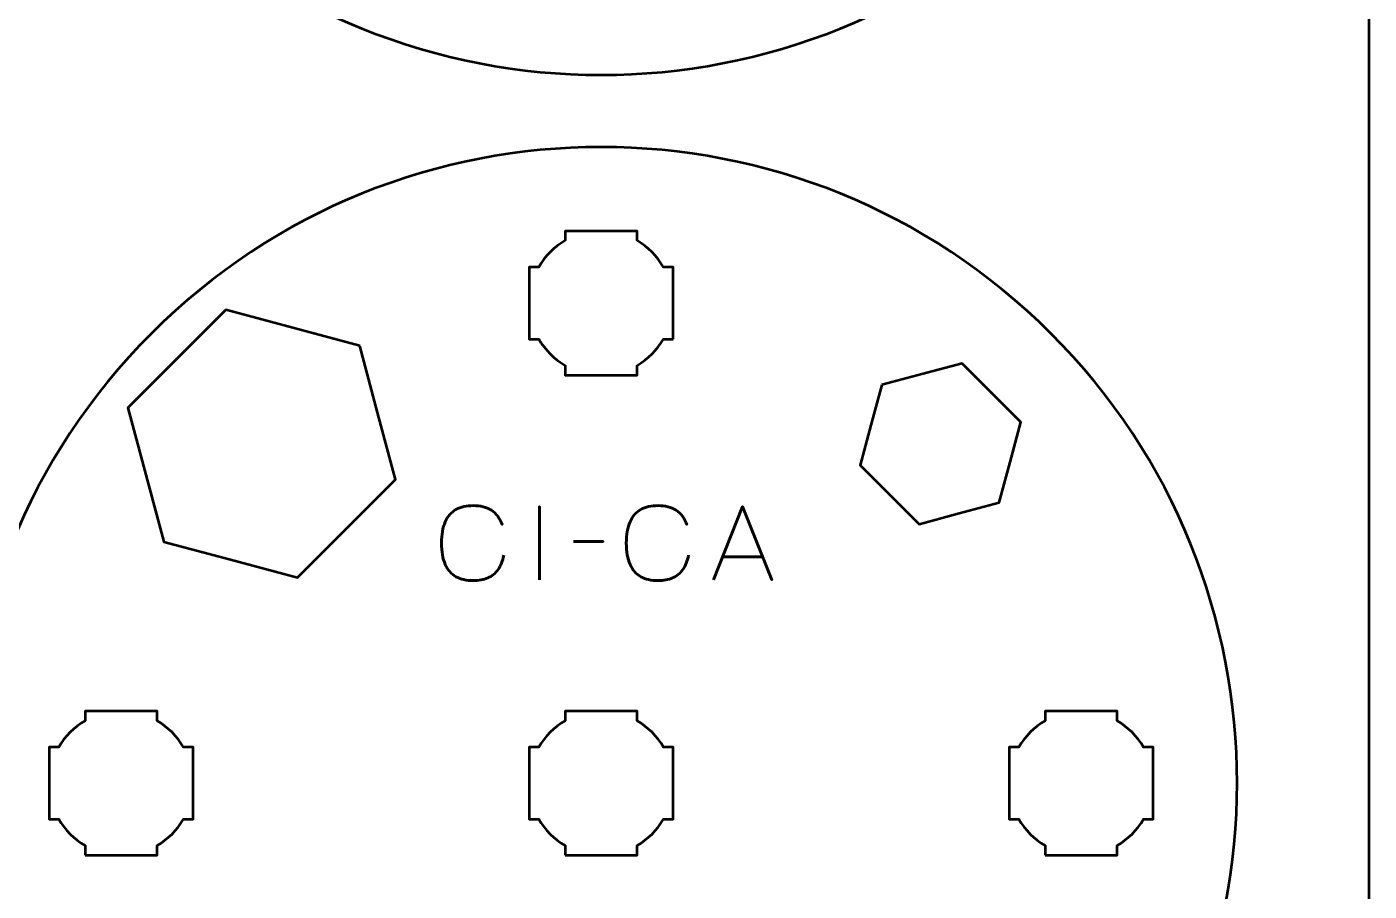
# Model space of a CAD drawing. Header units: centimetres. Extents: x -21 to 0, y -29.7 to 0.
# Drawn here: x -5.59 to 0, y -26.1 to -22.5 of the extents above; entities that cross this region are included whole.
import ezdxf

# ---------------------------------------------------------------- set-up
doc = ezdxf.new("R2010")
doc.units = ezdxf.units.CM
doc.header["$MEASUREMENT"] = 0
doc.layers.add('Layer 1', color=7, linetype='Continuous')

msp = doc.modelspace()

# ---------------------------------------------------------------- linework, layer by layer
at = {"layer": 'Layer 1', "color": 1, "lineweight": 53}
msp.add_open_spline([(-21.00003, -29.19995), (-21.00003, -29.19995), (-21.00003, -2.29992), (-21.00003, -2.29992), (-21.00003, -2.29992), (-21.00003, -2.21709), (-20.93286, -2.14992), (-20.85003, -2.14992), (-20.85003, -2.14992), (-20.7672, -2.14992), (-20.70003, -2.08275), (-20.70003, -1.99992), (-20.70003, -1.99992), (-20.70003, -1.91709), (-20.7672, -1.84992), (-20.85003, -1.84992), (-20.85003, -1.84992), (-20.93286, -1.84992), (-21.00003, -1.78275), (-21.00003, -1.69992), (-21.00003, -1.69992), (-21.00003, -1.61709), (-20.93286, -1.54992), (-20.85003, -1.54992), (-20.85003, -1.54992), (-20.7672, -1.54992), (-20.70003, -1.48275), (-20.70003, -1.39992), (-20.70003, -1.39992), (-20.70003, -1.31709), (-20.7672, -1.24992), (-20.85003, -1.24992), (-20.85003, -1.24992), (-20.93286, -1.24992), (-21.00003, -1.18275), (-21.00003, -1.09992), (-21.00003, -1.09992), (-21.00003, -1.09992), (-21.00003, -0.49992), (-21.00003, -0.49992), (-21.00003, -0.49992), (-21.00003, -0.22295), (-20.77694, 0.00004), (-20.49994, 0.00004), (-20.49994, 0.00004), (-20.49994, 0.00004), (-0.50008, 0.00004), (-0.50008, 0.00004), (-0.50008, 0.00004), (-0.22294, 0.00004), (0.00002, -0.22295), (0.00002, -0.49992), (0.00002, -0.49992), (0.00002, -0.49992), (0.00002, -29.19995), (0.00002, -29.19995), (0.00002, -29.19995), (0.00002, -29.47695), (-0.22294, -29.70004), (-0.50008, -29.70004), (-0.50008, -29.70004), (-0.50008, -29.70004), (-20.49994, -29.70004), (-20.49994, -29.70004), (-20.49994, -29.70004), (-20.77694, -29.70004), (-21.00003, -29.47695), (-21.00003, -29.19995)], degree=3, knots=[0, 0, 0, 0, 0.0588235, 0.0588235, 0.0588235, 0.0588235, 0.1176471, 0.1176471, 0.1176471, 0.1176471, 0.1764706, 0.1764706, 0.1764706, 0.1764706, 0.2352941, 0.2352941, 0.2352941, 0.2352941, 0.2941176, 0.2941176, 0.2941176, 0.2941176, 0.3529412, 0.3529412, 0.3529412, 0.3529412, 0.4117647, 0.4117647, 0.4117647, 0.4117647, 0.4705882, 0.4705882, 0.4705882, 0.4705882, 0.5294118, 0.5294118, 0.5294118, 0.5294118, 0.5882353, 0.5882353, 0.5882353, 0.5882353, 0.6470588, 0.6470588, 0.6470588, 0.6470588, 0.7058824, 0.7058824, 0.7058824, 0.7058824, 0.7647059, 0.7647059, 0.7647059, 0.7647059, 0.8235294, 0.8235294, 0.8235294, 0.8235294, 0.8823529, 0.8823529, 0.8823529, 0.8823529, 0.9411765, 0.9411765, 0.9411765, 0.9411765, 1, 1, 1, 1], dxfattribs=at)
at = {"layer": 'Layer 1', "color": 3, "lineweight": 53}
for points in [[(-1.32618, -18.17616), (-0.29148, -19.21086), (-0.29148, -20.8891), (-1.32621, -21.92383), (-1.32621, -21.92383), (-2.36091, -22.95853), (-4.03915, -22.95853), (-5.07385, -21.92383), (-5.07385, -21.92383), (-6.10857, -20.8891), (-6.10857, -19.21086), (-5.07387, -18.17616), (-5.07387, -18.17616), (-4.03915, -17.14143), (-2.36091, -17.14143), (-1.32618, -18.17616)], [(-1.32618, -23.77616), (-0.29148, -24.81086), (-0.29148, -26.4891), (-1.32621, -27.52383), (-1.32621, -27.52383), (-2.36091, -28.55853), (-4.03915, -28.55853), (-5.07385, -27.52383), (-5.07385, -27.52383), (-6.10857, -26.4891), (-6.10857, -24.81086), (-5.07387, -23.77616), (-5.07387, -23.77616), (-4.03915, -22.74143), (-2.36091, -22.74143), (-1.32618, -23.77616)]]:
    msp.add_open_spline(points, degree=3, knots=[0, 0, 0, 0, 0.25, 0.25, 0.25, 0.25, 0.5, 0.5, 0.5, 0.5, 0.75, 0.75, 0.75, 0.75, 1, 1, 1, 1], dxfattribs=at)
at = {"layer": 'Layer 1', "lineweight": 53}
for points, knots in [([(-2.89999, -23.79996), (-2.89999, -23.79996), (-2.94019, -23.79996), (-2.94019, -23.79996), (-2.94019, -23.79996), (-2.96652, -23.84548), (-3.00448, -23.88341), (-3.04999, -23.90974), (-3.04999, -23.90974), (-3.04999, -23.90974), (-3.04999, -23.94996), (-3.04999, -23.94996), (-3.04999, -23.94996), (-3.04999, -23.94996), (-3.34999, -23.94996), (-3.34999, -23.94996), (-3.34999, -23.94996), (-3.34999, -23.94996), (-3.34999, -23.90977), (-3.34999, -23.90977), (-3.34999, -23.90977), (-3.39552, -23.88344), (-3.43351, -23.84549), (-3.45987, -23.79996), (-3.45987, -23.79996), (-3.45987, -23.79996), (-3.49999, -23.79996), (-3.49999, -23.79996), (-3.49999, -23.79996), (-3.49999, -23.79996), (-3.49999, -23.65454), (-3.49999, -23.65454), (-3.49999, -23.65454), (-3.49999, -23.65454), (-3.50005, -23.64989), (-3.50005, -23.64989), (-3.50005, -23.64989), (-3.50005, -23.64989), (-3.49999, -23.64525), (-3.49999, -23.64525), (-3.49999, -23.64525), (-3.49999, -23.64525), (-3.49999, -23.49996), (-3.49999, -23.49996), (-3.49999, -23.49996), (-3.49999, -23.49996), (-3.45992, -23.49996), (-3.45992, -23.49996), (-3.45992, -23.49996), (-3.43357, -23.45439), (-3.39557, -23.41638), (-3.34999, -23.39002), (-3.34999, -23.39002), (-3.34999, -23.39002), (-3.34999, -23.34996), (-3.34999, -23.34996), (-3.34999, -23.34996), (-3.34999, -23.34996), (-3.20671, -23.34996), (-3.20671, -23.34996), (-3.20671, -23.34996), (-3.20671, -23.34996), (-3.20004, -23.34988), (-3.20004, -23.34988), (-3.20004, -23.34988), (-3.20004, -23.34988), (-3.19336, -23.34996), (-3.19336, -23.34996), (-3.19336, -23.34996), (-3.19336, -23.34996), (-3.04999, -23.34996), (-3.04999, -23.34996), (-3.04999, -23.34996), (-3.04999, -23.34996), (-3.04999, -23.39006), (-3.04999, -23.39006), (-3.04999, -23.39006), (-3.00445, -23.41642), (-2.96647, -23.45441), (-2.94014, -23.49996), (-2.94014, -23.49996), (-2.94014, -23.49996), (-2.89999, -23.49996), (-2.89999, -23.49996), (-2.89999, -23.49996), (-2.89999, -23.49996), (-2.89999, -23.79996), (-2.89999, -23.79996)], [0, 0, 0, 0, 0.0454545, 0.0454545, 0.0454545, 0.0454545, 0.0909091, 0.0909091, 0.0909091, 0.0909091, 0.1363636, 0.1363636, 0.1363636, 0.1363636, 0.1818182, 0.1818182, 0.1818182, 0.1818182, 0.2272727, 0.2272727, 0.2272727, 0.2272727, 0.2727273, 0.2727273, 0.2727273, 0.2727273, 0.3181818, 0.3181818, 0.3181818, 0.3181818, 0.3636364, 0.3636364, 0.3636364, 0.3636364, 0.4090909, 0.4090909, 0.4090909, 0.4090909, 0.4545455, 0.4545455, 0.4545455, 0.4545455, 0.5, 0.5, 0.5, 0.5, 0.5454545, 0.5454545, 0.5454545, 0.5454545, 0.5909091, 0.5909091, 0.5909091, 0.5909091, 0.6363636, 0.6363636, 0.6363636, 0.6363636, 0.6818182, 0.6818182, 0.6818182, 0.6818182, 0.7272727, 0.7272727, 0.7272727, 0.7272727, 0.7727273, 0.7727273, 0.7727273, 0.7727273, 0.8181818, 0.8181818, 0.8181818, 0.8181818, 0.8636364, 0.8636364, 0.8636364, 0.8636364, 0.9090909, 0.9090909, 0.9090909, 0.9090909, 0.9545455, 0.9545455, 0.9545455, 0.9545455, 1, 1, 1, 1]), ([(-4.206, -23.82752), (-4.206, -23.82752), (-4.13128, -24.10635), (-4.13128, -24.10635), (-4.13128, -24.10635), (-4.13128, -24.10635), (-4.05657, -24.3852), (-4.05657, -24.3852), (-4.05657, -24.3852), (-4.05657, -24.3852), (-4.26069, -24.58932), (-4.26069, -24.58932), (-4.26069, -24.58932), (-4.26069, -24.58932), (-4.46481, -24.79344), (-4.46481, -24.79344), (-4.46481, -24.79344), (-4.46481, -24.79344), (-4.74366, -24.71873), (-4.74366, -24.71873), (-4.74366, -24.71873), (-4.74366, -24.71873), (-5.02249, -24.64401), (-5.02249, -24.64401), (-5.02249, -24.64401), (-5.02249, -24.64401), (-5.0972, -24.36518), (-5.0972, -24.36518), (-5.0972, -24.36518), (-5.0972, -24.36518), (-5.17192, -24.08634), (-5.17192, -24.08634), (-5.17192, -24.08634), (-5.17192, -24.08634), (-4.9678, -23.88221), (-4.9678, -23.88221), (-4.9678, -23.88221), (-4.9678, -23.88221), (-4.76367, -23.67809), (-4.76367, -23.67809), (-4.76367, -23.67809), (-4.76367, -23.67809), (-4.48483, -23.75281), (-4.48483, -23.75281), (-4.48483, -23.75281), (-4.48483, -23.75281), (-4.206, -23.82752), (-4.206, -23.82752)], [0, 0, 0, 0, 0.0833333, 0.0833333, 0.0833333, 0.0833333, 0.1666667, 0.1666667, 0.1666667, 0.1666667, 0.25, 0.25, 0.25, 0.25, 0.3333333, 0.3333333, 0.3333333, 0.3333333, 0.4166667, 0.4166667, 0.4166667, 0.4166667, 0.5, 0.5, 0.5, 0.5, 0.5833333, 0.5833333, 0.5833333, 0.5833333, 0.6666667, 0.6666667, 0.6666667, 0.6666667, 0.75, 0.75, 0.75, 0.75, 0.8333333, 0.8333333, 0.8333333, 0.8333333, 0.9166667, 0.9166667, 0.9166667, 0.9166667, 1, 1, 1, 1]), ([(-2.03077, -23.99082), (-2.03077, -23.99082), (-1.86347, -23.94599), (-1.86347, -23.94599), (-1.86347, -23.94599), (-1.86347, -23.94599), (-1.69616, -23.90116), (-1.69616, -23.90116), (-1.69616, -23.90116), (-1.69616, -23.90116), (-1.57369, -24.02364), (-1.57369, -24.02364), (-1.57369, -24.02364), (-1.57369, -24.02364), (-1.45121, -24.14611), (-1.45121, -24.14611), (-1.45121, -24.14611), (-1.45121, -24.14611), (-1.49604, -24.31342), (-1.49604, -24.31342), (-1.49604, -24.31342), (-1.49604, -24.31342), (-1.54087, -24.48072), (-1.54087, -24.48072), (-1.54087, -24.48072), (-1.54087, -24.48072), (-1.70817, -24.52555), (-1.70817, -24.52555), (-1.70817, -24.52555), (-1.70817, -24.52555), (-1.87548, -24.57038), (-1.87548, -24.57038), (-1.87548, -24.57038), (-1.87548, -24.57038), (-1.99795, -24.4479), (-1.99795, -24.4479), (-1.99795, -24.4479), (-1.99795, -24.4479), (-2.12043, -24.32543), (-2.12043, -24.32543), (-2.12043, -24.32543), (-2.12043, -24.32543), (-2.0756, -24.15812), (-2.0756, -24.15812), (-2.0756, -24.15812), (-2.0756, -24.15812), (-2.03077, -23.99082), (-2.03077, -23.99082)], [0, 0, 0, 0, 0.0833333, 0.0833333, 0.0833333, 0.0833333, 0.1666667, 0.1666667, 0.1666667, 0.1666667, 0.25, 0.25, 0.25, 0.25, 0.3333333, 0.3333333, 0.3333333, 0.3333333, 0.4166667, 0.4166667, 0.4166667, 0.4166667, 0.5, 0.5, 0.5, 0.5, 0.5833333, 0.5833333, 0.5833333, 0.5833333, 0.6666667, 0.6666667, 0.6666667, 0.6666667, 0.75, 0.75, 0.75, 0.75, 0.8333333, 0.8333333, 0.8333333, 0.8333333, 0.9166667, 0.9166667, 0.9166667, 0.9166667, 1, 1, 1, 1]), ([(-5.35006, -25.94995), (-5.35006, -25.94995), (-5.35006, -25.90975), (-5.35006, -25.90975), (-5.35006, -25.90975), (-5.39558, -25.88342), (-5.43351, -25.84546), (-5.45984, -25.79995), (-5.45984, -25.79995), (-5.45984, -25.79995), (-5.50006, -25.79995), (-5.50006, -25.79995), (-5.50006, -25.79995), (-5.50006, -25.79995), (-5.50006, -25.49995), (-5.50006, -25.49995), (-5.50006, -25.49995), (-5.50006, -25.49995), (-5.45987, -25.49995), (-5.45987, -25.49995), (-5.45987, -25.49995), (-5.43354, -25.45442), (-5.39559, -25.41643), (-5.35006, -25.39007), (-5.35006, -25.39007), (-5.35006, -25.39007), (-5.35006, -25.34995), (-5.35006, -25.34995), (-5.35006, -25.34995), (-5.35006, -25.34995), (-5.20464, -25.34995), (-5.20464, -25.34995), (-5.20464, -25.34995), (-5.20464, -25.34995), (-5.19999, -25.34989), (-5.19999, -25.34989), (-5.19999, -25.34989), (-5.19999, -25.34989), (-5.19535, -25.34995), (-5.19535, -25.34995), (-5.19535, -25.34995), (-5.19535, -25.34995), (-5.05006, -25.34995), (-5.05006, -25.34995), (-5.05006, -25.34995), (-5.05006, -25.34995), (-5.05006, -25.39002), (-5.05006, -25.39002), (-5.05006, -25.39002), (-5.00449, -25.41637), (-4.96648, -25.45437), (-4.94012, -25.49995), (-4.94012, -25.49995), (-4.94012, -25.49995), (-4.90006, -25.49995), (-4.90006, -25.49995), (-4.90006, -25.49995), (-4.90006, -25.49995), (-4.90006, -25.64323), (-4.90006, -25.64323), (-4.90006, -25.64323), (-4.90006, -25.64323), (-4.89998, -25.6499), (-4.89998, -25.6499), (-4.89998, -25.6499), (-4.89998, -25.6499), (-4.90006, -25.65658), (-4.90006, -25.65658), (-4.90006, -25.65658), (-4.90006, -25.65658), (-4.90006, -25.79995), (-4.90006, -25.79995), (-4.90006, -25.79995), (-4.90006, -25.79995), (-4.94016, -25.79995), (-4.94016, -25.79995), (-4.94016, -25.79995), (-4.96652, -25.84549), (-5.00451, -25.88347), (-5.05006, -25.9098), (-5.05006, -25.9098), (-5.05006, -25.9098), (-5.05006, -25.94995), (-5.05006, -25.94995), (-5.05006, -25.94995), (-5.05006, -25.94995), (-5.35006, -25.94995), (-5.35006, -25.94995)], [0, 0, 0, 0, 0.0454545, 0.0454545, 0.0454545, 0.0454545, 0.0909091, 0.0909091, 0.0909091, 0.0909091, 0.1363636, 0.1363636, 0.1363636, 0.1363636, 0.1818182, 0.1818182, 0.1818182, 0.1818182, 0.2272727, 0.2272727, 0.2272727, 0.2272727, 0.2727273, 0.2727273, 0.2727273, 0.2727273, 0.3181818, 0.3181818, 0.3181818, 0.3181818, 0.3636364, 0.3636364, 0.3636364, 0.3636364, 0.4090909, 0.4090909, 0.4090909, 0.4090909, 0.4545455, 0.4545455, 0.4545455, 0.4545455, 0.5, 0.5, 0.5, 0.5, 0.5454545, 0.5454545, 0.5454545, 0.5454545, 0.5909091, 0.5909091, 0.5909091, 0.5909091, 0.6363636, 0.6363636, 0.6363636, 0.6363636, 0.6818182, 0.6818182, 0.6818182, 0.6818182, 0.7272727, 0.7272727, 0.7272727, 0.7272727, 0.7727273, 0.7727273, 0.7727273, 0.7727273, 0.8181818, 0.8181818, 0.8181818, 0.8181818, 0.8636364, 0.8636364, 0.8636364, 0.8636364, 0.9090909, 0.9090909, 0.9090909, 0.9090909, 0.9545455, 0.9545455, 0.9545455, 0.9545455, 1, 1, 1, 1]), ([(-3.35006, -25.94995), (-3.35006, -25.94995), (-3.35006, -25.90975), (-3.35006, -25.90975), (-3.35006, -25.90975), (-3.39558, -25.88342), (-3.43351, -25.84546), (-3.45984, -25.79995), (-3.45984, -25.79995), (-3.45984, -25.79995), (-3.50006, -25.79995), (-3.50006, -25.79995), (-3.50006, -25.79995), (-3.50006, -25.79995), (-3.50006, -25.49995), (-3.50006, -25.49995), (-3.50006, -25.49995), (-3.50006, -25.49995), (-3.45987, -25.49995), (-3.45987, -25.49995), (-3.45987, -25.49995), (-3.43354, -25.45442), (-3.39559, -25.41643), (-3.35006, -25.39007), (-3.35006, -25.39007), (-3.35006, -25.39007), (-3.35006, -25.34995), (-3.35006, -25.34995), (-3.35006, -25.34995), (-3.35006, -25.34995), (-3.20464, -25.34995), (-3.20464, -25.34995), (-3.20464, -25.34995), (-3.20464, -25.34995), (-3.19999, -25.34989), (-3.19999, -25.34989), (-3.19999, -25.34989), (-3.19999, -25.34989), (-3.19535, -25.34995), (-3.19535, -25.34995), (-3.19535, -25.34995), (-3.19535, -25.34995), (-3.05006, -25.34995), (-3.05006, -25.34995), (-3.05006, -25.34995), (-3.05006, -25.34995), (-3.05006, -25.39002), (-3.05006, -25.39002), (-3.05006, -25.39002), (-3.00449, -25.41637), (-2.96648, -25.45437), (-2.94012, -25.49995), (-2.94012, -25.49995), (-2.94012, -25.49995), (-2.90006, -25.49995), (-2.90006, -25.49995), (-2.90006, -25.49995), (-2.90006, -25.49995), (-2.90006, -25.64323), (-2.90006, -25.64323), (-2.90006, -25.64323), (-2.90006, -25.64323), (-2.89998, -25.6499), (-2.89998, -25.6499), (-2.89998, -25.6499), (-2.89998, -25.6499), (-2.90006, -25.65658), (-2.90006, -25.65658), (-2.90006, -25.65658), (-2.90006, -25.65658), (-2.90006, -25.79995), (-2.90006, -25.79995), (-2.90006, -25.79995), (-2.90006, -25.79995), (-2.94016, -25.79995), (-2.94016, -25.79995), (-2.94016, -25.79995), (-2.96652, -25.84549), (-3.00451, -25.88347), (-3.05006, -25.9098), (-3.05006, -25.9098), (-3.05006, -25.9098), (-3.05006, -25.94995), (-3.05006, -25.94995), (-3.05006, -25.94995), (-3.05006, -25.94995), (-3.35006, -25.94995), (-3.35006, -25.94995)], [0, 0, 0, 0, 0.0454545, 0.0454545, 0.0454545, 0.0454545, 0.0909091, 0.0909091, 0.0909091, 0.0909091, 0.1363636, 0.1363636, 0.1363636, 0.1363636, 0.1818182, 0.1818182, 0.1818182, 0.1818182, 0.2272727, 0.2272727, 0.2272727, 0.2272727, 0.2727273, 0.2727273, 0.2727273, 0.2727273, 0.3181818, 0.3181818, 0.3181818, 0.3181818, 0.3636364, 0.3636364, 0.3636364, 0.3636364, 0.4090909, 0.4090909, 0.4090909, 0.4090909, 0.4545455, 0.4545455, 0.4545455, 0.4545455, 0.5, 0.5, 0.5, 0.5, 0.5454545, 0.5454545, 0.5454545, 0.5454545, 0.5909091, 0.5909091, 0.5909091, 0.5909091, 0.6363636, 0.6363636, 0.6363636, 0.6363636, 0.6818182, 0.6818182, 0.6818182, 0.6818182, 0.7272727, 0.7272727, 0.7272727, 0.7272727, 0.7727273, 0.7727273, 0.7727273, 0.7727273, 0.8181818, 0.8181818, 0.8181818, 0.8181818, 0.8636364, 0.8636364, 0.8636364, 0.8636364, 0.9090909, 0.9090909, 0.9090909, 0.9090909, 0.9545455, 0.9545455, 0.9545455, 0.9545455, 1, 1, 1, 1]), ([(-1.35006, -25.94995), (-1.35006, -25.94995), (-1.35006, -25.90975), (-1.35006, -25.90975), (-1.35006, -25.90975), (-1.39558, -25.88342), (-1.43351, -25.84546), (-1.45984, -25.79995), (-1.45984, -25.79995), (-1.45984, -25.79995), (-1.50006, -25.79995), (-1.50006, -25.79995), (-1.50006, -25.79995), (-1.50006, -25.79995), (-1.50006, -25.49995), (-1.50006, -25.49995), (-1.50006, -25.49995), (-1.50006, -25.49995), (-1.45987, -25.49995), (-1.45987, -25.49995), (-1.45987, -25.49995), (-1.43354, -25.45442), (-1.39559, -25.41643), (-1.35006, -25.39007), (-1.35006, -25.39007), (-1.35006, -25.39007), (-1.35006, -25.34995), (-1.35006, -25.34995), (-1.35006, -25.34995), (-1.35006, -25.34995), (-1.20464, -25.34995), (-1.20464, -25.34995), (-1.20464, -25.34995), (-1.20464, -25.34995), (-1.19999, -25.34989), (-1.19999, -25.34989), (-1.19999, -25.34989), (-1.19999, -25.34989), (-1.19535, -25.34995), (-1.19535, -25.34995), (-1.19535, -25.34995), (-1.19535, -25.34995), (-1.05006, -25.34995), (-1.05006, -25.34995), (-1.05006, -25.34995), (-1.05006, -25.34995), (-1.05006, -25.39002), (-1.05006, -25.39002), (-1.05006, -25.39002), (-1.00449, -25.41637), (-0.96648, -25.45437), (-0.94012, -25.49995), (-0.94012, -25.49995), (-0.94012, -25.49995), (-0.90006, -25.49995), (-0.90006, -25.49995), (-0.90006, -25.49995), (-0.90006, -25.49995), (-0.90006, -25.64323), (-0.90006, -25.64323), (-0.90006, -25.64323), (-0.90006, -25.64323), (-0.89998, -25.6499), (-0.89998, -25.6499), (-0.89998, -25.6499), (-0.89998, -25.6499), (-0.90006, -25.65658), (-0.90006, -25.65658), (-0.90006, -25.65658), (-0.90006, -25.65658), (-0.90006, -25.79995), (-0.90006, -25.79995), (-0.90006, -25.79995), (-0.90006, -25.79995), (-0.94016, -25.79995), (-0.94016, -25.79995), (-0.94016, -25.79995), (-0.96652, -25.84549), (-1.00451, -25.88347), (-1.05006, -25.9098), (-1.05006, -25.9098), (-1.05006, -25.9098), (-1.05006, -25.94995), (-1.05006, -25.94995), (-1.05006, -25.94995), (-1.05006, -25.94995), (-1.35006, -25.94995), (-1.35006, -25.94995)], [0, 0, 0, 0, 0.0454545, 0.0454545, 0.0454545, 0.0454545, 0.0909091, 0.0909091, 0.0909091, 0.0909091, 0.1363636, 0.1363636, 0.1363636, 0.1363636, 0.1818182, 0.1818182, 0.1818182, 0.1818182, 0.2272727, 0.2272727, 0.2272727, 0.2272727, 0.2727273, 0.2727273, 0.2727273, 0.2727273, 0.3181818, 0.3181818, 0.3181818, 0.3181818, 0.3636364, 0.3636364, 0.3636364, 0.3636364, 0.4090909, 0.4090909, 0.4090909, 0.4090909, 0.4545455, 0.4545455, 0.4545455, 0.4545455, 0.5, 0.5, 0.5, 0.5, 0.5454545, 0.5454545, 0.5454545, 0.5454545, 0.5909091, 0.5909091, 0.5909091, 0.5909091, 0.6363636, 0.6363636, 0.6363636, 0.6363636, 0.6818182, 0.6818182, 0.6818182, 0.6818182, 0.7272727, 0.7272727, 0.7272727, 0.7272727, 0.7727273, 0.7727273, 0.7727273, 0.7727273, 0.8181818, 0.8181818, 0.8181818, 0.8181818, 0.8636364, 0.8636364, 0.8636364, 0.8636364, 0.9090909, 0.9090909, 0.9090909, 0.9090909, 0.9545455, 0.9545455, 0.9545455, 0.9545455, 1, 1, 1, 1])]:
    msp.add_open_spline(points, degree=3, knots=knots, dxfattribs=at)
at = {"layer": 'Layer 1', "color": 5, "lineweight": 53}
for points, knots in [([(-3.60603, -24.70037), (-3.61055, -24.72457), (-3.61845, -24.74454), (-3.62953, -24.7602), (-3.62953, -24.7602), (-3.64067, -24.7758), (-3.65493, -24.78737), (-3.67228, -24.79492), (-3.67228, -24.79492), (-3.68957, -24.80247), (-3.70989, -24.80628), (-3.73303, -24.80621), (-3.73303, -24.80621), (-3.76118, -24.80628), (-3.7851, -24.80084), (-3.80472, -24.78977), (-3.80472, -24.78977), (-3.82433, -24.77876), (-3.83929, -24.76176), (-3.84959, -24.73869), (-3.84959, -24.73869), (-3.85989, -24.71561), (-3.86504, -24.68605), (-3.86511, -24.65), (-3.86511, -24.65), (-3.86504, -24.61409), (-3.85989, -24.58459), (-3.84959, -24.56152), (-3.84959, -24.56152), (-3.83929, -24.53845), (-3.82433, -24.52138), (-3.80472, -24.5103), (-3.80472, -24.5103), (-3.7851, -24.49922), (-3.76118, -24.49372), (-3.73303, -24.49379), (-3.73303, -24.49379), (-3.7029, -24.49372), (-3.67765, -24.50014), (-3.65733, -24.51305), (-3.65733, -24.51305), (-3.63708, -24.52596), (-3.62219, -24.54593), (-3.61281, -24.57295), (-3.61281, -24.57295), (-3.62219, -24.54593), (-3.63708, -24.52596), (-3.65733, -24.51305), (-3.65733, -24.51305), (-3.67765, -24.50014), (-3.7029, -24.49372), (-3.73303, -24.49379), (-3.73303, -24.49379), (-3.76118, -24.49372), (-3.7851, -24.49922), (-3.80472, -24.5103), (-3.80472, -24.5103), (-3.82433, -24.52138), (-3.83929, -24.53845), (-3.84959, -24.56152), (-3.84959, -24.56152), (-3.85989, -24.58459), (-3.86504, -24.61409), (-3.86511, -24.65), (-3.86511, -24.65), (-3.86504, -24.68605), (-3.85989, -24.71561), (-3.84959, -24.73869), (-3.84959, -24.73869), (-3.83929, -24.76176), (-3.82433, -24.77876), (-3.80472, -24.78977), (-3.80472, -24.78977), (-3.7851, -24.80084), (-3.76118, -24.80628), (-3.73303, -24.80621), (-3.73303, -24.80621), (-3.70989, -24.80628), (-3.68957, -24.80247), (-3.67228, -24.79492), (-3.67228, -24.79492), (-3.65493, -24.78737), (-3.64067, -24.7758), (-3.62953, -24.7602), (-3.62953, -24.7602), (-3.61845, -24.74454), (-3.61055, -24.72457), (-3.60603, -24.70037)], [0, 0, 0, 0, 0.0454545, 0.0454545, 0.0454545, 0.0454545, 0.0909091, 0.0909091, 0.0909091, 0.0909091, 0.1363636, 0.1363636, 0.1363636, 0.1363636, 0.1818182, 0.1818182, 0.1818182, 0.1818182, 0.2272727, 0.2272727, 0.2272727, 0.2272727, 0.2727273, 0.2727273, 0.2727273, 0.2727273, 0.3181818, 0.3181818, 0.3181818, 0.3181818, 0.3636364, 0.3636364, 0.3636364, 0.3636364, 0.4090909, 0.4090909, 0.4090909, 0.4090909, 0.4545455, 0.4545455, 0.4545455, 0.4545455, 0.5, 0.5, 0.5, 0.5, 0.5454545, 0.5454545, 0.5454545, 0.5454545, 0.5909091, 0.5909091, 0.5909091, 0.5909091, 0.6363636, 0.6363636, 0.6363636, 0.6363636, 0.6818182, 0.6818182, 0.6818182, 0.6818182, 0.7272727, 0.7272727, 0.7272727, 0.7272727, 0.7727273, 0.7727273, 0.7727273, 0.7727273, 0.8181818, 0.8181818, 0.8181818, 0.8181818, 0.8636364, 0.8636364, 0.8636364, 0.8636364, 0.9090909, 0.9090909, 0.9090909, 0.9090909, 0.9545455, 0.9545455, 0.9545455, 0.9545455, 1, 1, 1, 1]), ([(-2.83599, -24.70037), (-2.84051, -24.72457), (-2.84841, -24.74454), (-2.85949, -24.7602), (-2.85949, -24.7602), (-2.87063, -24.7758), (-2.88489, -24.78737), (-2.90224, -24.79492), (-2.90224, -24.79492), (-2.91953, -24.80247), (-2.93985, -24.80628), (-2.96299, -24.80621), (-2.96299, -24.80621), (-2.99114, -24.80628), (-3.01506, -24.80084), (-3.03468, -24.78977), (-3.03468, -24.78977), (-3.05429, -24.77876), (-3.06925, -24.76176), (-3.07955, -24.73869), (-3.07955, -24.73869), (-3.08985, -24.71561), (-3.095, -24.68605), (-3.09507, -24.65), (-3.09507, -24.65), (-3.095, -24.61409), (-3.08985, -24.58459), (-3.07955, -24.56152), (-3.07955, -24.56152), (-3.06925, -24.53845), (-3.05429, -24.52138), (-3.03468, -24.5103), (-3.03468, -24.5103), (-3.01506, -24.49922), (-2.99114, -24.49372), (-2.96299, -24.49379), (-2.96299, -24.49379), (-2.93286, -24.49372), (-2.90761, -24.50014), (-2.88729, -24.51305), (-2.88729, -24.51305), (-2.86704, -24.52596), (-2.85215, -24.54593), (-2.84277, -24.57295), (-2.84277, -24.57295), (-2.85215, -24.54593), (-2.86704, -24.52596), (-2.88729, -24.51305), (-2.88729, -24.51305), (-2.90761, -24.50014), (-2.93286, -24.49372), (-2.96299, -24.49379), (-2.96299, -24.49379), (-2.99114, -24.49372), (-3.01506, -24.49922), (-3.03468, -24.5103), (-3.03468, -24.5103), (-3.05429, -24.52138), (-3.06925, -24.53845), (-3.07955, -24.56152), (-3.07955, -24.56152), (-3.08985, -24.58459), (-3.095, -24.61409), (-3.09507, -24.65), (-3.09507, -24.65), (-3.095, -24.68605), (-3.08985, -24.71561), (-3.07955, -24.73869), (-3.07955, -24.73869), (-3.06925, -24.76176), (-3.05429, -24.77876), (-3.03468, -24.78977), (-3.03468, -24.78977), (-3.01506, -24.80084), (-2.99114, -24.80628), (-2.96299, -24.80621), (-2.96299, -24.80621), (-2.93985, -24.80628), (-2.91953, -24.80247), (-2.90224, -24.79492), (-2.90224, -24.79492), (-2.88489, -24.78737), (-2.87063, -24.7758), (-2.85949, -24.7602), (-2.85949, -24.7602), (-2.84841, -24.74454), (-2.84051, -24.72457), (-2.83599, -24.70037)], [0, 0, 0, 0, 0.0454545, 0.0454545, 0.0454545, 0.0454545, 0.0909091, 0.0909091, 0.0909091, 0.0909091, 0.1363636, 0.1363636, 0.1363636, 0.1363636, 0.1818182, 0.1818182, 0.1818182, 0.1818182, 0.2272727, 0.2272727, 0.2272727, 0.2272727, 0.2727273, 0.2727273, 0.2727273, 0.2727273, 0.3181818, 0.3181818, 0.3181818, 0.3181818, 0.3636364, 0.3636364, 0.3636364, 0.3636364, 0.4090909, 0.4090909, 0.4090909, 0.4090909, 0.4545455, 0.4545455, 0.4545455, 0.4545455, 0.5, 0.5, 0.5, 0.5, 0.5454545, 0.5454545, 0.5454545, 0.5454545, 0.5909091, 0.5909091, 0.5909091, 0.5909091, 0.6363636, 0.6363636, 0.6363636, 0.6363636, 0.6818182, 0.6818182, 0.6818182, 0.6818182, 0.7272727, 0.7272727, 0.7272727, 0.7272727, 0.7727273, 0.7727273, 0.7727273, 0.7727273, 0.8181818, 0.8181818, 0.8181818, 0.8181818, 0.8636364, 0.8636364, 0.8636364, 0.8636364, 0.9090909, 0.9090909, 0.9090909, 0.9090909, 0.9545455, 0.9545455, 0.9545455, 0.9545455, 1, 1, 1, 1]), ([(-3.45617, -24.80282), (-3.45617, -24.80282), (-3.45617, -24.4976), (-3.45617, -24.4976), (-3.45617, -24.4976), (-3.45617, -24.4976), (-3.45617, -24.80282), (-3.45617, -24.80282)], [0, 0, 0, 0, 0.5, 0.5, 0.5, 0.5, 1, 1, 1, 1]), ([(-2.73185, -24.80282), (-2.73185, -24.80282), (-2.61078, -24.4976), (-2.61078, -24.4976), (-2.61078, -24.4976), (-2.61078, -24.4976), (-2.48928, -24.80282), (-2.48928, -24.80282), (-2.48928, -24.80282), (-2.48928, -24.80282), (-2.61078, -24.4976), (-2.61078, -24.4976), (-2.61078, -24.4976), (-2.61078, -24.4976), (-2.73185, -24.80282), (-2.73185, -24.80282)], [0, 0, 0, 0, 0.25, 0.25, 0.25, 0.25, 0.5, 0.5, 0.5, 0.5, 0.75, 0.75, 0.75, 0.75, 1, 1, 1, 1]), ([(-3.3152, -24.64322), (-3.3152, -24.64322), (-3.19201, -24.64322), (-3.19201, -24.64322), (-3.19201, -24.64322), (-3.19201, -24.64322), (-3.3152, -24.64322), (-3.3152, -24.64322)], [0, 0, 0, 0, 0.5, 0.5, 0.5, 0.5, 1, 1, 1, 1]), ([(-2.69375, -24.70672), (-2.69375, -24.70672), (-2.52781, -24.70672), (-2.52781, -24.70672), (-2.52781, -24.70672), (-2.52781, -24.70672), (-2.69375, -24.70672), (-2.69375, -24.70672)], [0, 0, 0, 0, 0.5, 0.5, 0.5, 0.5, 1, 1, 1, 1])]:
    msp.add_open_spline(points, degree=3, knots=knots, dxfattribs=at)

doc.saveas('drawing.dxf')
